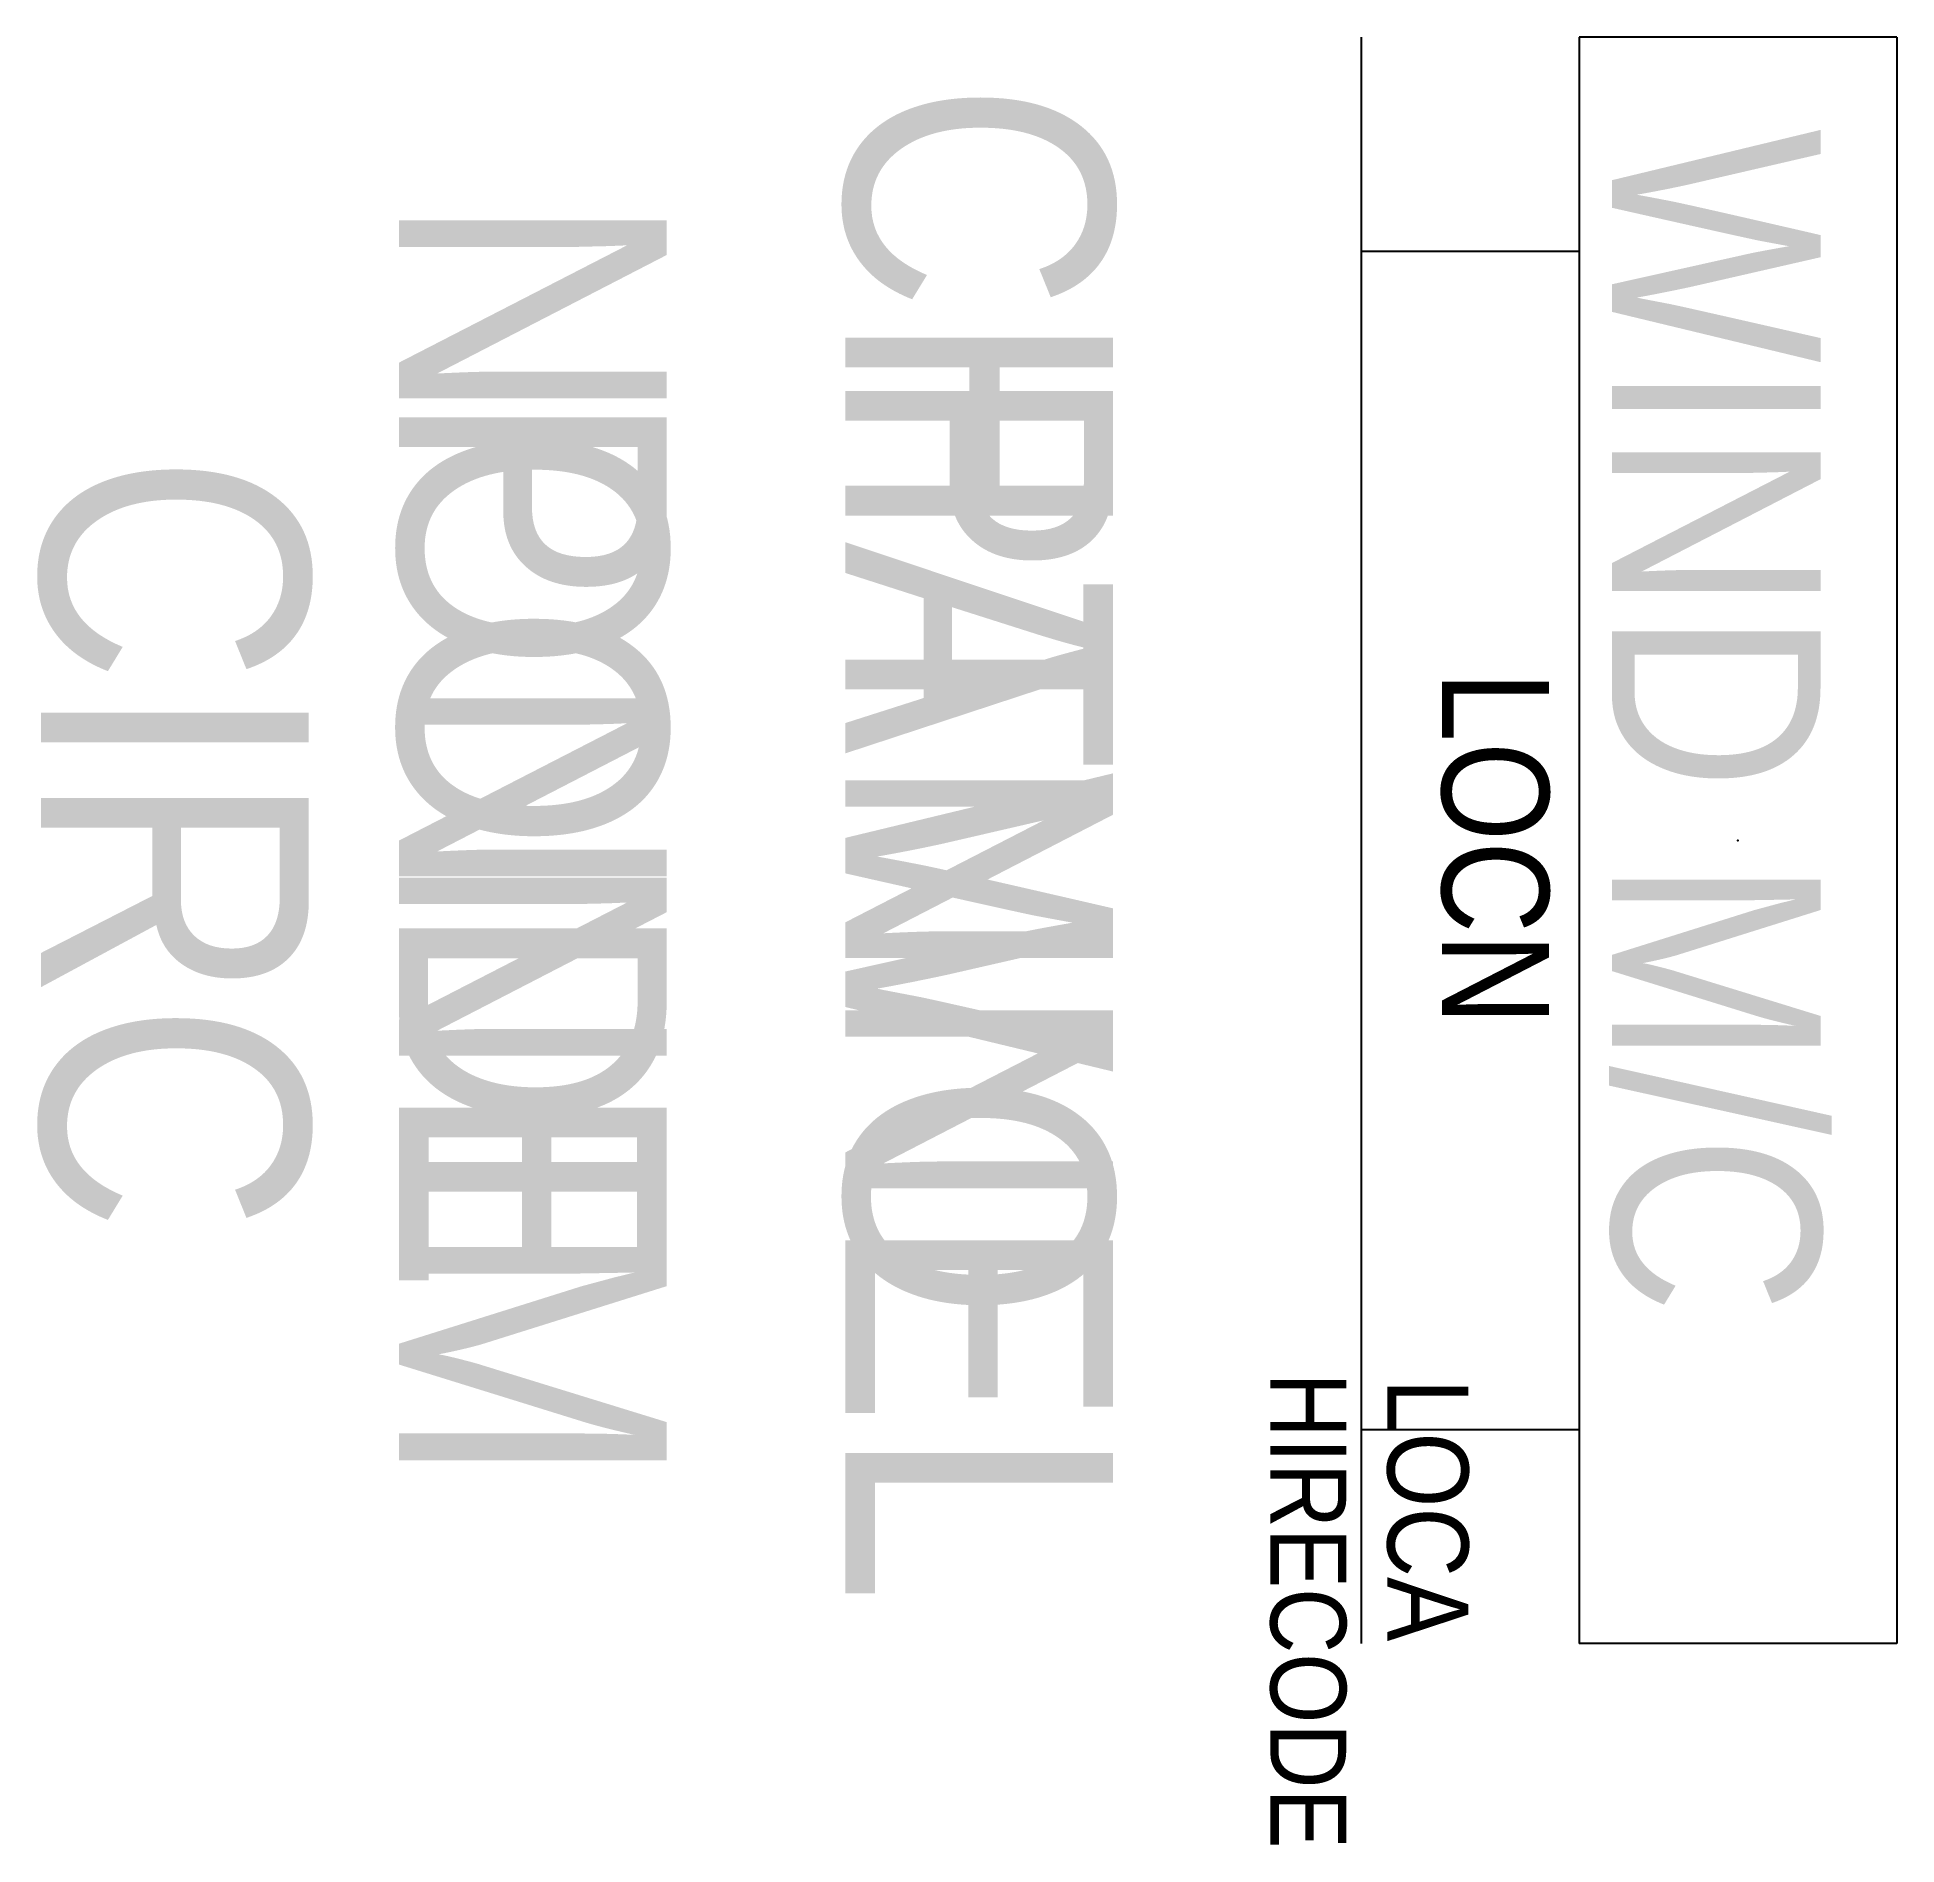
# Model space of a CAD drawing. Extents: x -185 to 509, y 1525 to 2200.
import ezdxf
from ezdxf.enums import TextEntityAlignment as Align

# ---------------------------------------------------------------- set-up
doc = ezdxf.new("R2010")
doc.units = 0
doc.header["$MEASUREMENT"] = 0
for name, color, linetype in [('CHANNEL', 3, 'CONTINUOUS'), ('CIRC', 6, 'CONTINUOUS'), ('DIMMER', 4, 'CONTINUOUS'), ('LANTERNS', 4, 'CONTINUOUS'), ('LOCATION', 7, 'CONTINUOUS'), ('PATCH', 5, 'CONTINUOUS'), ('PATCH2', 5, 'CONTINUOUS')]:
    doc.layers.add(name, color=color, linetype=linetype)

msp = doc.modelspace()

# ---------------------------------------------------------------- linework, layer by layer
at = {"layer": 'LANTERNS', "color": 0}
for p, q in [((309.15, 2200.22), (309.15, 1600.22)), ((390.5, 2200.22), (390.5, 1600.22)), ((509.15, 2200.22), (390.5, 2200.22)), ((509.15, 2200.22), (509.15, 1600.22)), ((309.15, 2120.31), (390.5, 2120.31)), ((309.15, 1680.12), (390.5, 1680.12)), ((509.15, 1600.22), (390.5, 1600.22))]:
    msp.add_line(p, q, dxfattribs=at)
msp.add_point((449.83, 1900.22), dxfattribs=at)

# ---------------------------------------------------------------- texts
at = {"layer": 'CHANNEL', "width": 0.89}
msp.add_attdef('CHANNEL', text='', height=100, rotation=270, dxfattribs=at).set_placement((116.49, 1899.36), align=Align.CENTER)
at = {"layer": 'CIRC', "width": 0.89}
msp.add_attdef('CIRC', text='', height=100, rotation=270, dxfattribs=at).set_placement((-183.84, 1899.36), align=Align.CENTER)
at = {"layer": 'DIMMER', "width": 0.89}
msp.add_attdef('NONDIM', text='', height=100, rotation=270, dxfattribs=at).set_placement((-50.17, 1900.22), align=Align.CENTER)
at = {"layer": 'LANTERNS', "color": 0, "width": 0.89}
msp.add_text('WIND M/C', height=77.876, rotation=270, dxfattribs=at).set_placement((402.79, 2165.99))
at = {"layer": 'LANTERNS', "color": 0, "width": 0.89, "flags": 1}
for tag, p, s, height in [('HIRECODE', (275.26, 1701.38), 'C', 28.3), ('LOCA', (318.94, 1699.09), '', 30.26)]:
    msp.add_attdef(tag, p, s, height=height, rotation=270, dxfattribs=at)
at = {"layer": 'LOCATION', "width": 0.89}
msp.add_attdef('LOCN', text='', height=40, rotation=270, dxfattribs=at).set_placement((339.26, 1897.28), align=Align.CENTER)
at = {"layer": 'PATCH', "width": 0.89}
msp.add_attdef('PONE', text='', height=100, rotation=270, dxfattribs=at).set_placement((-50.18, 1899.36), align=Align.CENTER)
at = {"layer": 'PATCH2', "width": 0.89}
msp.add_attdef('PTWO', text='', height=100, rotation=270, dxfattribs=at).set_placement((116.49, 1899.36), align=Align.CENTER)

doc.saveas('drawing.dxf')
